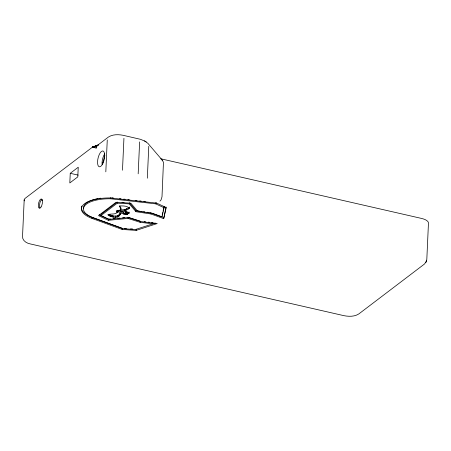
<?xml version="1.0" encoding="UTF-8"?>
<svg xmlns="http://www.w3.org/2000/svg" width="451" height="451" viewBox="0 0 451 451"><rect width="100%" height="100%" fill="white"/><g stroke="black" fill="none" stroke-linecap="round" stroke-linejoin="round"><path stroke-width="0.68" d="M24.185 199.911L22.55 235.969C21.998 240.473 26.44 243.252 30.324 243.935L343.899 315.666C348.837 316.63 354.452 316.771 358.827 313.93L424.397 264.083L426.206 261.67M70.255 173.302L69.815 182.948L77.797 176.877L78.237 167.231L70.255 173.302L78.164 175.112M116.826 202.414L101.03 214.422L100.979 215.567L108.939 219.383L128.338 217.534L141 221.588L157.241 223.549L136.14 230.393L122.153 229.441L92.077 218.459L92.128 217.314A31.074 12.092 2.6 0 1 81.761 206.09M102.439 163.211L102.377 164.576L104.858 155.229M105.816 171.825L107.265 139.923M151.621 222.54L152.968 222.704L152.917 223.854L140.126 222.304L128.056 218.431L108.291 220.297L108.341 219.147L99.181 214.744M109.024 215.702L109.074 214.552C112.096 215.837 117.564 217.641 119.554 214.095L120.225 213.616L120.175 214.766L119.504 215.245C117.119 219.034 110.766 216.942 107.75 214.783C110.54 213.199 117.164 215.358 117.429 211.169L117.04 210.589L117.378 212.32M155.313 223.042L135.396 229.536L122.971 228.685L93.436 217.906A29.005 11.286 2.6 0 1 84.974 205.47A29.005 11.286 2.6 0 1 110.439 198.767L110.489 197.617M109.959 216.153L110.01 215.003M110.805 216.469L110.856 215.319M111.707 216.739L111.758 215.595M112.581 216.937L112.632 215.787M113.635 217.094L113.686 215.944M115.208 217.19L115.264 216.046M115.727 217.19L115.783 216.04M100.979 215.567L117.316 203.147L117.367 201.997M117.029 212.821L117.429 211.169M117.266 212.596L117.316 211.446M117.142 217.089L117.192 215.939M117.581 217.01L117.632 215.86M120.175 214.766L120.406 214.09L119.278 212.489L117.953 211.598L118.004 210.448M117.953 211.598L118.173 210.239M118.235 216.79L118.286 215.646M118.799 216.441L118.85 215.29M119.16 215.973L119.216 214.828M119.504 215.245L119.554 214.095M120.479 214.422L120.53 213.272M116.989 211.739L116.234 210.955L119.216 210.707L120.682 210.025L120.823 207.9L119.848 206.135M122.486 170.23L123.935 138.327M120.744 211.158L120.795 210.008L125.293 209.495L129.166 207.359L129.116 208.503L125.812 210.459L118.123 211.384M120.682 210.025L120.823 207.9M120.851 209.591L120.907 208.441M121.821 212.957L121.871 211.807L124.899 213.357L127.193 213.385L127.143 214.529C114.537 212.776 122.497 209.45 129.352 212.99L128.338 213.374L125.677 213.12L125.728 211.976L128.388 212.224L128.338 213.374M122.153 229.441L122.204 228.291L92.128 217.314M123.27 213.932L123.326 212.782M123.794 214.174L123.845 213.03M124.764 210.735L124.814 209.585M124.848 214.507L124.899 213.357M125.243 210.645L125.293 209.495M125.812 210.459L125.863 209.309M125.953 213.137L126.004 211.987M126.032 214.614L126.083 213.464M126.725 209.766L126.782 208.621M127.396 213.362L127.453 212.218M128.056 218.431L128.107 217.281L140.176 221.153L140.126 222.304M128.574 209.005L128.625 207.855M108.291 220.297L98.515 215.601L116.065 202.262L130.813 203.181L137.589 211.107L151.976 213.295L161.982 216.959L164.057 207.742L155.702 203.846L155.753 202.702L166.199 207.545L163.696 218.645L150.995 213.988L135.976 211.705L129.307 203.897L129.364 202.747L136.027 210.555L139.444 211.074M129.116 208.503L129.223 207.003M129.076 213.21L129.133 212.066M135.976 211.705L136.027 210.555M138.175 173.821L139.624 141.918M136.14 230.393L136.191 229.249M147.33 178.207L148.779 146.304M150.995 213.988L151.046 212.838L149.681 212.63M164.057 207.742L164.108 206.597L163.07 211.203M163.696 218.645L166.103 207.048M145.137 141.259L140.486 139.314L123.286 135.334C118.354 134.347 112.778 134.24 108.398 137.053L97.478 145.346L96.497 146.981L96.328 148.221L92.602 147.054L25.425 198.124A12.481 4.854 2.6 0 0 24.275 200.864M425.834 262.561L426.815 259.41L428.45 223.346A12.481 4.854 2.6 0 0 421.471 218.414L160.787 158.78M162.18 215.155L162.777 212.522M426.246 261.58L426.629 260.661M159.953 201.152L161.069 199.861L161.999 196.822L163.459 162.292L162.275 160.167L147.872 143.311L144.478 140.87M127.143 214.529L127.701 214.298L127.622 213.87L125.677 213.12M98.093 145.245L92.602 147.054L96.497 146.981M95.911 146.203L92.602 147.054L98.284 144.951L92.602 147.054L96.88 146.023M108.341 219.147L110.388 218.955M113.111 218.696L115.157 218.504M117.886 218.245L119.927 218.053M122.655 217.794L124.701 217.602M119.724 210.053L120.795 210.008M122.035 202.29L124.031 202.414M117.316 203.147L129.307 203.897M124.301 228.437L126.404 228.578M130.598 228.866L132.695 229.007M111.882 197.775L113.274 197.933M119.543 198.637L120.936 198.79M123.721 199.105L125.113 199.263M127.898 199.573L129.29 199.731M135.559 200.43L136.952 200.588M139.737 200.904L141.129 201.056M143.914 201.371L145.307 201.529M156.751 203.136L110.292 197.955A31.074 12.092 2.6 0 0 83.012 205.137A31.074 12.092 2.6 0 0 92.077 218.459M110.439 198.767L155.702 203.846M144.213 221.644L145.56 221.807M148.255 222.134L149.602 222.298M140.808 211.282L142.172 211.491M143.536 211.699L144.901 211.902M146.953 212.218L148.317 212.421M41.154 199.878L42.462 200.176M125.728 211.976L127.672 212.72M151.683 213.069L163.752 217.495M145.515 141.484L146.231 141.907M161.193 159.338L162.275 160.167M129.172 208.153C126.866 205.476 122.604 206.022 119.414 205.898L120.772 209.044M102.084 164.452A8.112 3.157 -77.1 0 1 104.705 153.819M83.598 208.638A29.005 11.286 2.6 0 1 94.135 199.522M94.766 199.348A29.005 11.286 2.6 0 1 98.149 198.598M99.581 198.355A29.005 11.286 2.6 0 1 100.866 198.175M39.942 208.024A4.741 1.843 -77.1 0 1 39.784 203.418A4.741 1.843 -77.1 0 1 41.943 199.387M102.608 163.995A8.112 3.157 -77.1 0 0 103.194 151.068A8.112 3.157 -77.1 0 0 97.568 161.582A8.112 3.157 -77.1 0 0 102.608 163.995M41.092 206.896A4.741 1.843 -77.1 0 0 41.763 199.122A4.741 1.843 -77.1 0 0 38.352 204.765A4.741 1.843 -77.1 0 0 41.092 206.896"/></g></svg>
